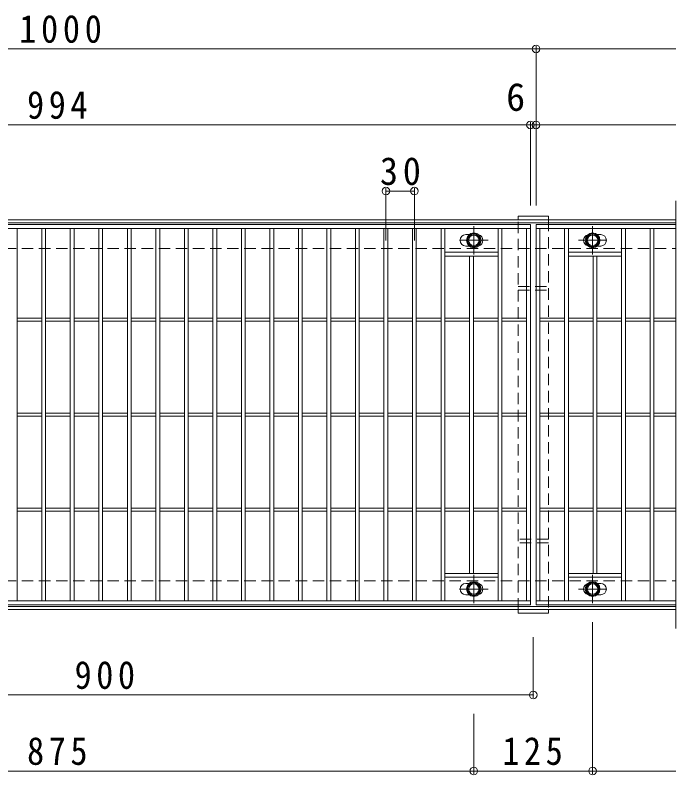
# Model space of a CAD drawing. Units: millimetres on the paper, enlarged 2 times, with parts at other scales. Extents: x -437 to 461, y -392 to 305.
# Drawn here: x 2 to 141, y 145 to 304.9 of the extents above; entities that cross this region are included whole.
import ezdxf
from ezdxf.enums import TextEntityAlignment as Align

# ---------------------------------------------------------------- set-up
doc = ezdxf.new("R2010")
doc.units = ezdxf.units.MM
doc.header["$LTSCALE"] = 2
doc.header["$PDMODE"] = 32
doc.header["$PDSIZE"] = 1.6
doc.linetypes.add('CHAIN1', pattern=[8, 5, -1, 1, -1])
doc.linetypes.add('DASHED1', pattern=[1.8, 1.2, -0.6])
for name, color, linetype, lineweight in [('C-1_躯体', 2, 'Continuous', 9), ('C-2_仕上', 3, 'Continuous', 9), ('C-4_文字', 7, 'Continuous', 9), ('C-8_ハッチ', 3, 'DASHED1', 9), ('C-B_衛生陶器', 2, 'Continuous', 9)]:
    doc.layers.add(name, color=color, linetype=linetype, lineweight=lineweight)
doc.styles.add('ＭＳ ゴシック', font='')
doc.styles.get('ＭＳ ゴシック').set_extended_font_data('MS Gothic')

msp = doc.modelspace()

# ---------------------------------------------------------------- linework, layer by layer
at = {"layer": 'C-1_躯体'}
for p, q in [((-119.021, 261.786), (140.979, 261.786)), ((-119.021, 261.186), (140.979, 261.186)), ((-119.021, 180.386), (140.979, 180.386)), ((-119.021, 179.786), (140.979, 179.786))]:
    msp.add_line(p, q, dxfattribs=at)
at = {"layer": 'C-1_躯体', "linetype": 'DASHED1'}
for p, q in [((-119.021, 255.786), (140.979, 255.786)), ((-119.021, 185.786), (140.979, 185.786))]:
    msp.add_line(p, q, dxfattribs=at)
at = {"layer": 'C-2_仕上'}
for p, q in [((140.979, 265.786), (140.979, 175.786)), ((-88.421, 260.786), (110.379, 260.786)), ((110.379, 180.786), (110.379, 260.786)), ((111.579, 260.786), (111.579, 180.786)), ((111.579, 260.786), (140.979, 260.786)), ((-88.421, 259.986), (110.379, 259.986)), ((2.379, 181.586), (2.379, 259.986)), ((7.579, 181.586), (7.579, 259.986)), ((8.379, 181.586), (8.379, 259.986)), ((13.579, 181.586), (13.579, 259.986)), ((14.379, 181.586), (14.379, 259.986)), ((19.579, 181.586), (19.579, 259.986)), ((20.379, 181.586), (20.379, 259.986)), ((25.579, 181.586), (25.579, 259.986)), ((26.379, 181.586), (26.379, 259.986)), ((31.579, 181.586), (31.579, 259.986)), ((32.379, 181.586), (32.379, 259.986)), ((37.579, 181.586), (37.579, 259.986)), ((38.379, 181.586), (38.379, 259.986)), ((43.579, 181.586), (43.579, 259.986)), ((44.379, 181.586), (44.379, 259.986)), ((49.579, 181.586), (49.579, 259.986)), ((50.379, 181.586), (50.379, 259.986)), ((55.579, 181.586), (55.579, 259.986)), ((56.379, 181.586), (56.379, 259.986)), ((61.579, 181.586), (61.579, 259.986)), ((62.379, 181.586), (62.379, 259.986)), ((67.579, 181.586), (67.579, 259.986)), ((68.379, 181.586), (68.379, 259.986)), ((73.579, 181.586), (73.579, 259.986)), ((74.379, 181.586), (74.379, 259.986)), ((79.579, 181.586), (79.579, 259.986)), ((80.379, 181.586), (80.379, 259.986)), ((85.579, 181.586), (85.579, 259.986)), ((86.379, 181.586), (86.379, 259.986)), ((91.579, 181.586), (91.579, 259.986)), ((92.379, 181.586), (92.379, 259.986)), ((103.579, 181.586), (103.579, 259.986)), ((104.379, 181.586), (104.379, 259.986)), ((109.579, 259.986), (109.579, 181.586)), ((111.579, 259.986), (140.979, 259.986)), ((112.379, 181.586), (112.379, 259.986)), ((117.579, 181.586), (117.579, 259.986)), ((118.379, 181.586), (118.379, 259.986)), ((129.579, 181.586), (129.579, 259.986)), ((130.379, 181.586), (130.379, 259.986)), ((135.579, 181.586), (135.579, 259.986)), ((136.379, 181.586), (136.379, 259.986)), ((96.779, 258.686), (97.498, 258.686)), ((124.46, 258.686), (125.179, 258.686)), ((97.498, 256.286), (96.779, 256.286)), ((125.179, 256.286), (124.46, 256.286)), ((103.579, 254.986), (92.379, 254.986)), ((118.379, 254.986), (129.579, 254.986)), ((103.579, 254.186), (92.379, 254.186)), ((97.579, 187.386), (97.579, 254.186)), ((98.379, 187.386), (98.379, 254.186)), ((118.379, 254.186), (129.579, 254.186)), ((123.579, 187.386), (123.579, 254.186)), ((124.379, 187.386), (124.379, 254.186)), ((2.379, 241.086), (7.579, 241.086)), ((2.379, 240.486), (7.579, 240.486)), ((8.379, 241.086), (13.579, 241.086)), ((8.379, 240.486), (13.579, 240.486)), ((14.379, 241.086), (19.579, 241.086)), ((14.379, 240.486), (19.579, 240.486)), ((20.379, 241.086), (25.579, 241.086)), ((20.379, 240.486), (25.579, 240.486)), ((26.379, 241.086), (31.579, 241.086)), ((26.379, 240.486), (31.579, 240.486)), ((32.379, 241.086), (37.579, 241.086)), ((32.379, 240.486), (37.579, 240.486)), ((38.379, 241.086), (43.579, 241.086)), ((38.379, 240.486), (43.579, 240.486)), ((44.379, 241.086), (49.579, 241.086)), ((44.379, 240.486), (49.579, 240.486)), ((50.379, 241.086), (55.579, 241.086)), ((50.379, 240.486), (55.579, 240.486)), ((56.379, 241.086), (61.579, 241.086)), ((56.379, 240.486), (61.579, 240.486)), ((62.379, 241.086), (67.579, 241.086)), ((62.379, 240.486), (67.579, 240.486)), ((68.379, 241.086), (73.579, 241.086)), ((68.379, 240.486), (73.579, 240.486)), ((74.379, 241.086), (79.579, 241.086)), ((74.379, 240.486), (79.579, 240.486)), ((80.379, 241.086), (85.579, 241.086)), ((80.379, 240.486), (85.579, 240.486)), ((86.379, 241.086), (91.579, 241.086)), ((86.379, 240.486), (91.579, 240.486)), ((92.379, 241.086), (97.579, 241.086)), ((92.379, 240.486), (97.579, 240.486)), ((98.379, 241.086), (103.579, 241.086)), ((98.379, 240.486), (103.579, 240.486)), ((104.379, 241.086), (109.579, 241.086)), ((104.379, 240.486), (109.579, 240.486)), ((112.379, 241.086), (117.579, 241.086)), ((112.379, 240.486), (117.579, 240.486)), ((118.379, 241.086), (123.579, 241.086)), ((118.379, 240.486), (123.579, 240.486)), ((124.379, 241.086), (129.579, 241.086)), ((124.379, 240.486), (129.579, 240.486)), ((130.379, 241.086), (135.579, 241.086)), ((130.379, 240.486), (135.579, 240.486)), ((136.379, 241.086), (140.979, 241.086)), ((136.379, 240.486), (140.979, 240.486)), ((2.379, 221.086), (7.579, 221.086)), ((8.379, 221.086), (13.579, 221.086)), ((14.379, 221.086), (19.579, 221.086)), ((20.379, 221.086), (25.579, 221.086)), ((26.379, 221.086), (31.579, 221.086)), ((32.379, 221.086), (37.579, 221.086)), ((38.379, 221.086), (43.579, 221.086)), ((44.379, 221.086), (49.579, 221.086)), ((50.379, 221.086), (55.579, 221.086)), ((56.379, 221.086), (61.579, 221.086)), ((62.379, 221.086), (67.579, 221.086)), ((68.379, 221.086), (73.579, 221.086)), ((74.379, 221.086), (79.579, 221.086)), ((80.379, 221.086), (85.579, 221.086)), ((86.379, 221.086), (91.579, 221.086)), ((92.379, 221.086), (97.579, 221.086)), ((98.379, 221.086), (103.579, 221.086)), ((104.379, 221.086), (109.579, 221.086)), ((112.379, 221.086), (117.579, 221.086)), ((118.379, 221.086), (123.579, 221.086)), ((124.379, 221.086), (129.579, 221.086)), ((130.379, 221.086), (135.579, 221.086)), ((136.379, 221.086), (140.979, 221.086)), ((2.379, 220.486), (7.579, 220.486)), ((8.379, 220.486), (13.579, 220.486)), ((14.379, 220.486), (19.579, 220.486)), ((20.379, 220.486), (25.579, 220.486)), ((26.379, 220.486), (31.579, 220.486)), ((32.379, 220.486), (37.579, 220.486)), ((38.379, 220.486), (43.579, 220.486)), ((44.379, 220.486), (49.579, 220.486)), ((50.379, 220.486), (55.579, 220.486)), ((56.379, 220.486), (61.579, 220.486)), ((62.379, 220.486), (67.579, 220.486)), ((68.379, 220.486), (73.579, 220.486)), ((74.379, 220.486), (79.579, 220.486)), ((80.379, 220.486), (85.579, 220.486)), ((86.379, 220.486), (91.579, 220.486)), ((92.379, 220.486), (97.579, 220.486)), ((98.379, 220.486), (103.579, 220.486)), ((104.379, 220.486), (109.579, 220.486)), ((112.379, 220.486), (117.579, 220.486)), ((118.379, 220.486), (123.579, 220.486)), ((124.379, 220.486), (129.579, 220.486)), ((130.379, 220.486), (135.579, 220.486)), ((136.379, 220.486), (140.979, 220.486)), ((2.379, 201.086), (7.579, 201.086)), ((2.379, 200.486), (7.579, 200.486)), ((8.379, 201.086), (13.579, 201.086)), ((8.379, 200.486), (13.579, 200.486)), ((14.379, 201.086), (19.579, 201.086)), ((14.379, 200.486), (19.579, 200.486)), ((20.379, 201.086), (25.579, 201.086)), ((20.379, 200.486), (25.579, 200.486)), ((26.379, 201.086), (31.579, 201.086)), ((26.379, 200.486), (31.579, 200.486)), ((32.379, 201.086), (37.579, 201.086)), ((32.379, 200.486), (37.579, 200.486)), ((38.379, 201.086), (43.579, 201.086)), ((38.379, 200.486), (43.579, 200.486)), ((44.379, 201.086), (49.579, 201.086)), ((44.379, 200.486), (49.579, 200.486)), ((50.379, 201.086), (55.579, 201.086)), ((50.379, 200.486), (55.579, 200.486)), ((56.379, 201.086), (61.579, 201.086)), ((56.379, 200.486), (61.579, 200.486)), ((62.379, 201.086), (67.579, 201.086)), ((62.379, 200.486), (67.579, 200.486)), ((68.379, 201.086), (73.579, 201.086)), ((68.379, 200.486), (73.579, 200.486)), ((74.379, 201.086), (79.579, 201.086)), ((74.379, 200.486), (79.579, 200.486)), ((80.379, 201.086), (85.579, 201.086)), ((80.379, 200.486), (85.579, 200.486)), ((86.379, 201.086), (91.579, 201.086)), ((86.379, 200.486), (91.579, 200.486)), ((92.379, 201.086), (97.579, 201.086)), ((92.379, 200.486), (97.579, 200.486)), ((98.379, 201.086), (103.579, 201.086)), ((98.379, 200.486), (103.579, 200.486)), ((104.379, 201.086), (109.579, 201.086)), ((104.379, 200.486), (109.579, 200.486)), ((112.379, 201.086), (117.579, 201.086)), ((112.379, 200.486), (117.579, 200.486)), ((118.379, 201.086), (123.579, 201.086)), ((118.379, 200.486), (123.579, 200.486)), ((124.379, 201.086), (129.579, 201.086)), ((124.379, 200.486), (129.579, 200.486)), ((130.379, 201.086), (135.579, 201.086)), ((130.379, 200.486), (135.579, 200.486)), ((136.379, 201.086), (140.979, 201.086)), ((136.379, 200.486), (140.979, 200.486)), ((103.579, 187.386), (92.379, 187.386)), ((118.379, 187.386), (129.579, 187.386)), ((103.579, 186.586), (92.379, 186.586)), ((118.379, 186.586), (129.579, 186.586)), ((96.779, 185.286), (97.498, 185.286)), ((124.46, 185.286), (125.179, 185.286)), ((97.498, 182.886), (96.779, 182.886)), ((125.179, 182.886), (124.46, 182.886)), ((110.379, 181.586), (-88.421, 181.586)), ((110.379, 180.786), (-88.421, 180.786)), ((140.979, 181.586), (111.579, 181.586)), ((140.979, 180.786), (111.579, 180.786))]:
    msp.add_line(p, q, dxfattribs=at)
for centre, start, end in [((96.779, 257.486), 90, 180), ((96.779, 257.486), 180, 270), ((99.179, 257.486), 0, 73.66518), ((99.179, 257.486), 286.33482, 0), ((122.779, 257.486), 106.33482, 180), ((122.779, 257.486), 180, 253.66518), ((125.179, 257.486), 0, 90), ((125.179, 257.486), 270, 0), ((96.779, 184.086), 90, 180), ((96.779, 184.086), 180, 270), ((99.179, 184.086), 0, 73.66518), ((99.179, 184.086), 286.33482, 0), ((122.779, 184.086), 106.33482, 180), ((122.779, 184.086), 180, 253.66518), ((125.179, 184.086), 0, 90), ((125.179, 184.086), 270, 0)]:
    msp.add_arc(centre, 1.2, start, end, dxfattribs=at)
at = {"layer": 'C-4_文字'}
for p, q in [((-88.421, 297.786), (111.579, 297.786)), ((111.579, 298.386), (111.579, 264.786)), ((111.579, 297.786), (140.979, 297.786)), ((-88.421, 281.786), (110.379, 281.786)), ((110.379, 282.386), (110.379, 264.786)), ((110.379, 281.786), (111.579, 281.786)), ((111.579, 281.786), (140.979, 281.786)), ((79.979, 268.446), (79.979, 257.439)), ((79.979, 267.846), (85.979, 267.846)), ((85.979, 268.446), (85.979, 257.439)), ((123.479, 145.186), (123.479, 177.086)), ((110.979, 161.186), (110.979, 173.986)), ((-69.021, 161.786), (110.979, 161.786)), ((98.479, 145.186), (98.479, 157.786)), ((-76.521, 145.786), (98.479, 145.786)), ((98.479, 145.786), (123.479, 145.786)), ((123.479, 145.786), (140.979, 145.786))]:
    msp.add_line(p, q, dxfattribs=at)
for p in [(111.579, 297.786), (110.379, 281.786), (111.579, 281.786), (79.979, 267.846), (85.979, 267.846), (110.979, 161.786), (98.479, 145.786), (123.479, 145.786)]:
    msp.add_point(p, dxfattribs=at)
at = {"layer": 'C-8_ハッチ', "linetype": 'Continuous'}
for p, q in [((107.779, 262.586), (114.179, 262.586)), ((107.779, 261.786), (107.779, 262.586)), ((114.179, 262.586), (114.179, 261.786)), ((107.779, 178.986), (107.779, 179.786))]:
    msp.add_line(p, q, dxfattribs=at)
at = {"layer": 'C-8_ハッチ'}
for p, q in [((107.779, 261.786), (114.179, 261.786)), ((107.779, 179.786), (107.779, 261.786)), ((114.179, 261.786), (114.179, 179.786)), ((107.779, 247.786), (114.179, 247.786)), ((107.779, 246.986), (114.179, 246.986)), ((114.179, 194.586), (107.779, 194.586)), ((114.179, 193.786), (107.779, 193.786)), ((114.179, 179.786), (107.779, 179.786))]:
    msp.add_line(p, q, dxfattribs=at)
at = {"layer": 'C-8_ハッチ', "linetype": 'Continuous'}
msp.add_lwpolyline([(114.179, 179.786), (114.179, 178.986), (107.779, 178.986)], dxfattribs=at)
at = {"layer": 'C-B_衛生陶器', "color": 7, "linetype": 'CHAIN1'}
for p, q in [((98.479, 254.486), (98.479, 260.486)), ((123.479, 254.486), (123.479, 260.486)), ((95.479, 257.486), (101.479, 257.486)), ((120.479, 257.486), (126.479, 257.486)), ((98.479, 181.086), (98.479, 187.086)), ((123.479, 181.086), (123.479, 187.086)), ((95.479, 184.086), (101.479, 184.086)), ((120.479, 184.086), (126.479, 184.086))]:
    msp.add_line(p, q, dxfattribs=at)
at = {"layer": 'C-B_衛生陶器'}
for points in [[(97.18, 256.736), (98.479, 255.986), (99.778, 256.736), (99.778, 258.236), (98.479, 258.986), (97.18, 258.236)], [(122.18, 256.736), (123.479, 255.986), (124.778, 256.736), (124.778, 258.236), (123.479, 258.986), (122.18, 258.236)], [(97.18, 183.336), (98.479, 182.586), (99.778, 183.336), (99.778, 184.836), (98.479, 185.586), (97.18, 184.836)], [(122.18, 183.336), (123.479, 182.586), (124.778, 183.336), (124.778, 184.836), (123.479, 185.586), (122.18, 184.836)]]:
    msp.add_lwpolyline(points, close=True, dxfattribs=at)
for centre, radius in [((98.479, 257.486), 1.55), ((123.479, 257.486), 1.55), ((98.479, 257.486), 1.3), ((98.479, 257.486), 1.1), ((123.479, 257.486), 1.3), ((123.479, 257.486), 1.1), ((98.479, 184.086), 1.55), ((123.479, 184.086), 1.55), ((98.479, 184.086), 1.3), ((98.479, 184.086), 1.1), ((123.479, 184.086), 1.3), ((123.479, 184.086), 1.1)]:
    msp.add_circle(centre, radius, dxfattribs=at)

# ---------------------------------------------------------------- texts
at = {"layer": 'C-4_文字', "color": 2, "style": 'ＭＳ ゴシック'}
msp.add_text('6', height=5.865, dxfattribs=at).set_placement((105.287, 282.986), align=Align.BOTTOM_LEFT)
at = {"layer": 'C-4_文字', "color": 2, "char_height": 5.865, "attachment_point": 7, "style": 'ＭＳ ゴシック'}
for s, insert in [('\\T1.28;\\W0.9;1000', (2.829, 298.986)), ('\\T1.27;\\W0.9;994', (4.479, 282.986)), ('\\T1.27;\\W0.95;30', (78.729, 269.046)), ('\\T1.27;\\W0.9;900', (14.479, 162.986)), ('\\T1.27;\\W0.9;875', (4.479, 146.986)), ('\\T1.27;\\W0.9;125', (104.479, 146.986))]:
    msp.add_mtext(s, dxfattribs=dict(at, insert=insert))

doc.saveas('drawing.dxf')
